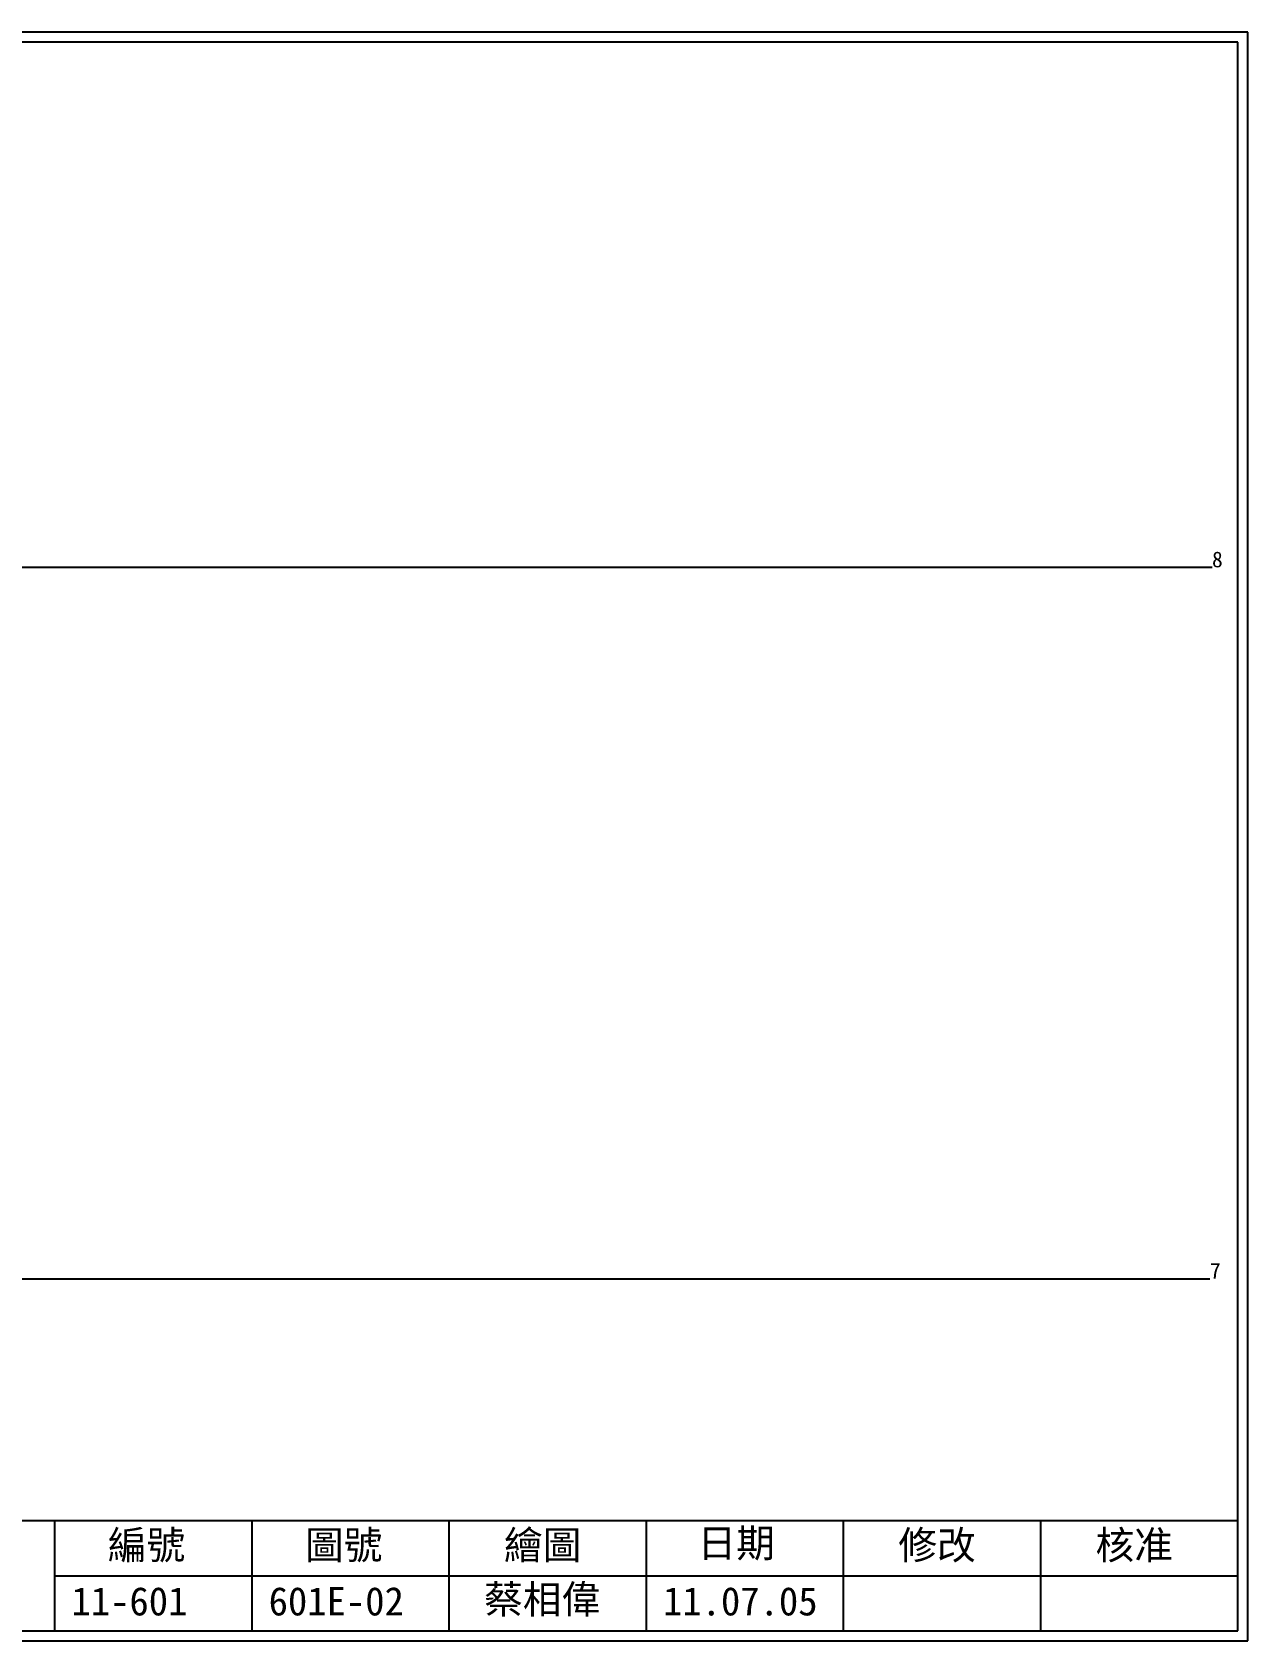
# Model space of a CAD drawing. Extents: x 10 to 297, y 3 to 207.
# Drawn here: x 142.9 to 297, y 3 to 207 of the extents above; entities that cross this region are included whole.
import ezdxf

# ---------------------------------------------------------------- set-up
doc = ezdxf.new("R2010")
doc.units = 0
doc.layers.get('0').update_dxf_attribs({"linetype": 'CONTINUOUS'})
doc.layers.add('圖框層', color=7, linetype='CONTINUOUS')
doc.styles.add('STSL', font='KAIU.TTF')

msp = doc.modelspace()

# ---------------------------------------------------------------- linework, layer by layer
for p, q in [((17.99, 139.12), (292.46, 139.12)), ((18.85, 48.91), (292.2, 48.91))]:
    msp.add_line(p, q)
at = {"layer": '圖框層', "color": 7}
for p, q in [((297, 206.97), (10, 206.97)), ((297, 3), (297, 206.97)), ((295.75, 205.72), (11.25, 205.72)), ((295.75, 4.25), (295.75, 205.72)), ((11.25, 18.25), (295.75, 18.25)), ((145.75, 4.25), (145.75, 18.25)), ((170.75, 4.25), (170.75, 18.25)), ((195.75, 4.25), (195.75, 18.25)), ((220.75, 4.25), (220.75, 18.25)), ((245.75, 4.25), (245.75, 18.25)), ((270.75, 4.25), (270.75, 18.25)), ((145.75, 11.25), (295.75, 11.25)), ((11.25, 4.25), (295.75, 4.25)), ((10, 3), (297, 3))]:
    msp.add_line(p, q, dxfattribs=at)

# ---------------------------------------------------------------- texts
at = {"layer": '圖框層', "color": 4, "style": 'STSL'}
for s, height, p in [('8', 2, (292.46, 139.12)), ('7', 2, (292.2, 48.91)), ('編號', 3.6, (152.47, 13.34)), ('圖號', 3.6, (177.47, 13.34)), ('繪圖', 3.6, (202.69, 13.34)), ('日期', 3.6, (227.22, 13.59)), ('修改', 3.6, (252.69, 13.34)), ('核准', 3.6, (277.69, 13.34)), ('蔡相偉', 3.6, (200.18, 6.47)), ('11-601', 3.6, (147.86, 6.22)), ('601E-02', 3.6, (172.86, 6.22)), ('11.07.05', 3.6, (222.86, 6.22))]:
    msp.add_text(s, height=height, dxfattribs=at).set_placement(p)

doc.saveas('drawing.dxf')
